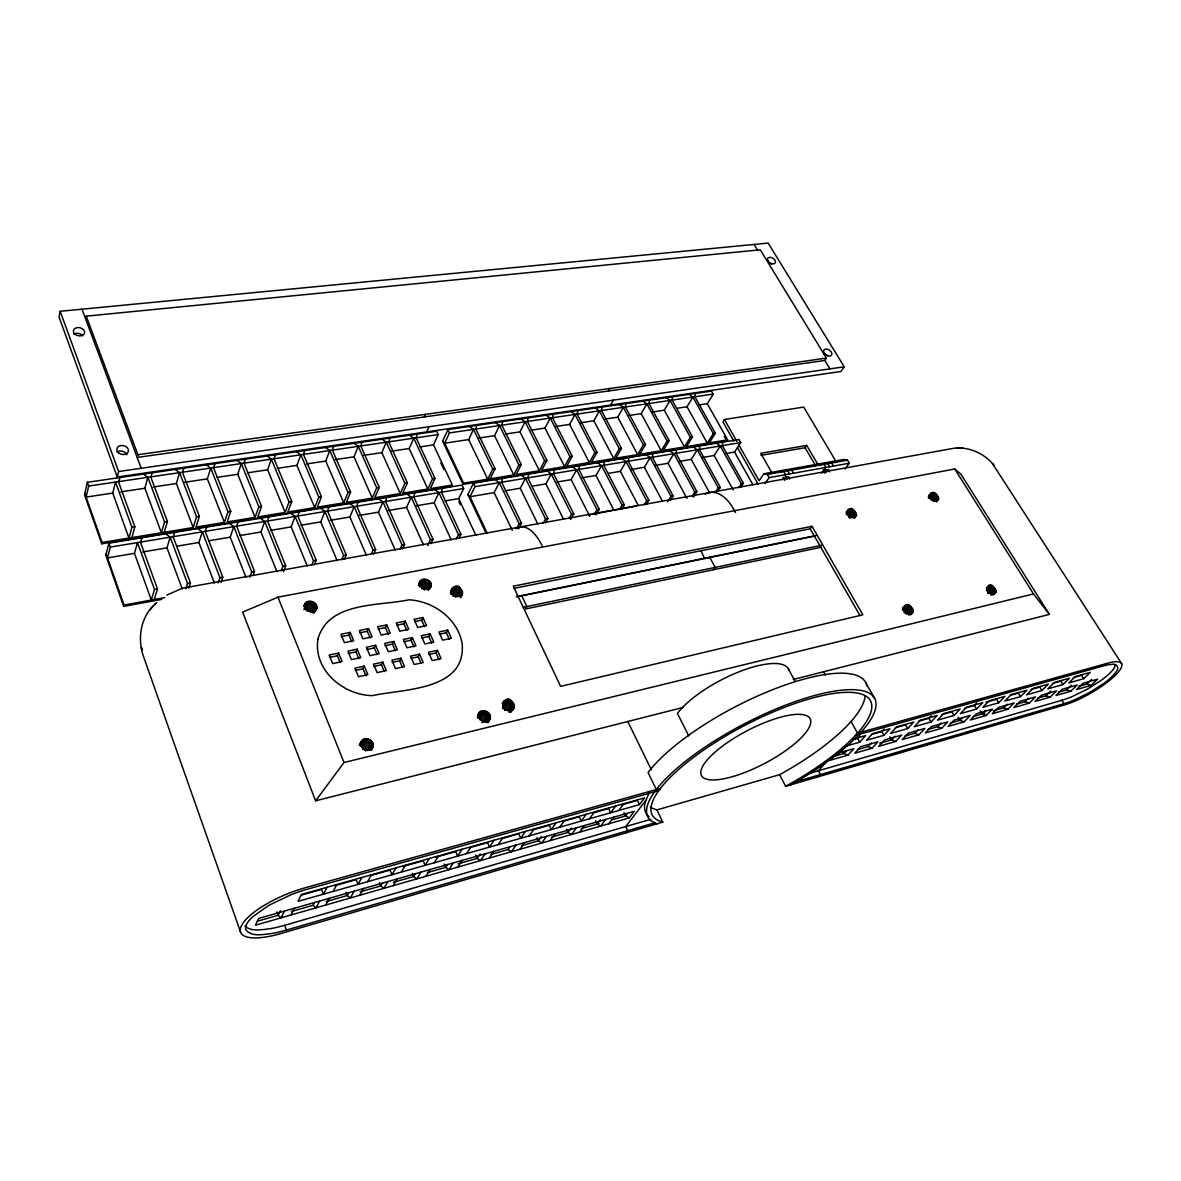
<?xml version="1.0" encoding="UTF-8"?>
<svg xmlns="http://www.w3.org/2000/svg" width="1181" height="1181" viewBox="0 0 1181 1181"><rect width="100%" height="100%" fill="white"/><g stroke="black" fill="none" stroke-linecap="round" stroke-linejoin="round"><path stroke-width="1.5" d="M431.286 585.791C431.951 578.675 419.845 576.417 418.768 584.137C421.897 579.28 430.622 582.897 429.958 588.448L431.286 585.791C429.397 592.862 417.144 587.917 420.082 581.465M371.513 749.994C375.071 742.583 361.312 737.313 359.378 745.491L362.021 740.354C366.981 735.217 377.064 742.893 371.956 748.636C367.011 753.832 356.854 746.097 362.021 740.354M316.774 608.126C317.851 600.671 304.757 598.368 303.916 606.384C307.222 601.365 316.567 604.864 315.622 610.843L316.774 608.126C314.663 615.478 301.627 610.562 305.038 603.653M996.114 592.094C989.028 572.268 980.673 600.479 996.114 592.094L993.738 594.707M938.629 499.223C932.06 480.519 923.306 506.723 938.629 499.223L936.43 501.925M913.282 611.979C906.477 591.312 896.822 620.852 913.282 611.979L911.009 614.651M722.713 442.181L722.285 445.636L743.395 483.309L740.694 487.34M856.432 515.639C850.143 496.168 840.104 523.552 856.432 515.639L854.321 518.4M699.816 445.946L699.344 449.43L720.351 487.458L717.694 491.517M695.358 393.45L694.9 396.772L715.361 433.265L709.309 442.845L727.644 439.834L707.301 403.71L713.221 394.07L711.538 391.088L447.953 429.604L442.668 441.163L463.07 484.402L726.891 441.03L727.644 439.834M676.551 449.769L676.034 453.297L696.938 491.68L693.424 497.127M672.609 396.772L672.107 400.123L692.45 436.955L686.501 446.595L707.286 443.185L713.324 433.604L715.361 433.265M652.901 453.666L652.34 457.224L673.126 495.976L670.542 500.08M649.491 400.152L648.945 403.533L669.184 440.705L663.323 450.389L684.449 446.935L690.383 437.295L692.45 436.955M628.868 457.623L628.262 461.225L648.915 500.345L646.376 504.464M1115.632 664.46L1114.229 667.988A34.101 8.547 -30 0 1 1101.607 680.064L1087.435 689.114L1071.994 696.657A44.642 11.249 -30 0 1 1061.867 700.274L808.188 773.717M626.004 403.592L625.413 407.002L645.52 444.514L639.777 454.257L661.227 450.743L667.073 441.044L669.184 440.705M604.436 461.638L603.771 465.284L624.291 504.789L621.811 508.922M602.133 407.076L601.498 410.516L621.486 448.396L615.847 458.184L637.651 454.611L643.394 444.868L645.52 444.514M60.172 311.297L59.05 317.054L117.244 477.021L841.064 371.454L844.238 366.804L768.167 243.094L60.172 311.297L118.631 471.529L117.244 477.021M579.591 465.727L578.882 469.403L599.254 509.306L596.006 514.857M577.878 410.619L577.184 414.103L597.04 452.323L591.519 462.17L613.677 458.538L619.316 448.736L621.486 448.396M554.332 469.89L553.564 473.611L573.789 513.897L570.615 519.478M85.637 319.032L86.243 316.154L760.269 249.796L826.434 358.123L824.855 360.471L137.188 457.446L137.911 454.685L86.243 316.154M553.225 414.221L552.487 417.734L572.195 456.324L566.777 466.229L589.319 462.539L594.84 452.677L597.04 452.323M528.63 474.127L527.818 477.877L547.895 518.562L545.563 522.77M98.658 353.975L99.278 351.126M528.158 417.882L527.361 421.44L546.936 460.398L541.636 470.363L564.548 466.598L569.951 456.693L572.195 456.324M502.501 478.423L501.63 482.217L521.544 523.316L518.503 528.955M87.394 482.291L84.486 494.736L101.728 543.821L451.733 486.277L452.338 485.007L433.53 444.868L438.195 434.564L436.63 431.257L87.394 482.291L88.708 486.026L86.11 497.083L112.756 493.082L115.531 482.084L131.903 527.243L128.965 538.064L112.756 493.082M502.678 421.602L501.836 425.204L521.234 464.532L516.067 474.555L539.363 470.732L544.648 460.767L546.936 460.398M476.77 425.396L475.854 429.028L495.105 468.754L490.056 478.822M101.728 543.821L102.083 542.478L84.796 493.363M475.84 535.185L458.715 498.618L463.631 488.521L462.022 485.081L108.932 543.201L105.788 555.365L123.71 606.37L161.827 599.372M108.932 543.201L110.32 547.098L107.501 557.904L134.472 553.343L137.468 542.596L154.49 589.511L151.316 600.066L134.472 553.343M442.403 488.314L441.399 492.197L460.915 534.255L458.774 538.536M414.767 492.861L413.704 496.788L433.014 539.274L430.932 543.585M147.861 477.316L164.543 521.987L161.384 532.749L144.864 488.255L147.861 477.316L143.447 474.098M131.888 537.591L134.855 526.77L118.44 481.656L120.196 477.493M417.203 434.091L416.17 437.811L435.007 478.423L430.283 488.624L452.338 485.007M514.06 707.877C508.657 682.972 491.975 718.919 514.06 707.877L512.539 710.386C514.768 704.791 506.442 699.447 502.205 703.64L503.711 701.115M123.71 606.37L124.079 605.056L106.142 554.037M386.63 497.496L385.508 501.467L404.611 544.397L402.603 548.737M489.229 720.233L487.723 722.742L490.366 717.782C491.355 711.228 479.885 707.581 478.379 714.726C477.36 721.296 488.89 724.957 490.366 717.782M389.819 438.092L388.726 441.856L407.371 482.881L402.78 493.141L427.832 489.037L432.556 478.822L413.734 438.166L409.586 435.213M102.083 542.478L193.197 527.523L176.397 483.516L179.586 472.651L175.201 469.462M164.262 532.277L167.422 521.53L150.725 476.903L152.379 472.799M182.228 588.92L166.993 547.851L170.197 537.163L165.694 533.856M357.991 502.205L356.795 506.221L375.691 549.623L373.757 553.978M154.283 599.52L157.472 588.965L140.421 542.094L142.163 537.739M361.962 442.166L360.796 445.96L379.249 487.413L374.805 497.732L400.3 493.555L404.876 483.28L386.246 442.211L382.068 439.229M328.835 507.003L327.565 511.078L346.24 554.922L344.365 559.307M183.985 468.178L182.391 472.238L199.382 516.377L196.016 527.066L224.42 522.401L207.354 478.866L210.735 468.06L206.38 464.901M193.197 527.523L196.548 516.835L179.586 472.651M333.603 446.315L332.378 450.153L350.609 492.019L346.343 502.397L372.281 498.146L376.695 487.812L358.271 446.329L354.079 443.318M462.302 594.353C457.756 571.073 440.705 604.318 462.302 594.353L460.738 597.35M214.396 583.074L198.895 542.478L202.32 531.834L197.847 528.571M185.83 588.802L187.528 583.547L170.197 537.163M188.753 588.271L190.451 583.015L173.105 536.676L174.744 532.38M299.147 511.89L297.804 516.008L316.242 560.34L314.441 564.739M215.001 463.646L213.495 467.661L230.753 511.329L227.195 521.943L255.081 517.381L237.75 474.29L241.308 463.557L236.997 460.428M224.42 522.401L227.977 511.772L210.735 468.06M304.742 450.522L303.458 454.405L321.453 496.714L317.349 507.151L343.76 502.826L348.026 492.433L329.809 450.522L325.587 447.481M268.914 516.879L267.496 521.028L285.684 565.847L283.396 571.752M245.958 577.347L230.221 537.193L233.823 526.608L229.394 523.375M218.131 582.927L219.932 577.701L202.32 531.834M220.995 582.41L222.796 577.184L205.154 531.361L206.734 527.11M275.365 454.818L274.007 458.745L291.781 501.497L287.839 511.993L314.736 507.594L318.826 497.142L300.845 454.788L296.579 451.718M245.456 459.188L244.024 463.159L261.547 506.369L257.798 516.924L285.182 512.436L267.6 469.802L271.35 459.143L267.054 456.043M238.104 521.943L236.613 526.15L254.535 571.471L253.265 574.926M255.081 517.381L258.816 506.811L241.308 463.557M276.93 571.722L260.957 531.996L264.751 521.485L260.351 518.282M249.826 577.169L251.715 571.973L233.823 526.608M314.736 507.594L296.918 465.403L300.845 454.788M285.182 512.436L289.094 501.925L271.35 459.143M307.252 566.009L291.146 526.903L295.117 516.451L290.747 513.277M281.211 570.777L282.909 566.349L264.751 521.485M343.76 502.826L325.735 461.062L329.809 450.522M337.102 560.576L320.774 521.899L324.923 511.506L320.582 508.361M372.281 498.146L354.034 456.811L358.271 446.329M311.74 565.227L313.526 560.827L295.117 516.451M304.801 605.336L305.923 602.605M303.901 609.603L307.119 601.823M305.333 609.13L308.551 601.35M306.204 610.695L310.131 601.232M307.813 610.931L311.754 601.483M309.348 611.522L313.29 602.074M366.405 555.262L349.886 516.998L354.197 506.649L349.886 503.549M310.692 612.408L314.648 602.96M312.478 611.847L315.74 604.082M313.231 613.146L316.493 605.381M314.279 612.836L316.833 606.754M400.3 493.555L381.847 452.633L386.246 442.211M341.722 559.794L343.582 555.41L324.923 511.506M463.07 484.402L463.616 483.162L444.72 443.185L442.668 441.163M395.192 550.036L378.466 512.17L382.954 501.895L378.673 498.81M427.832 489.037L409.187 448.529L413.734 438.166M424.407 416.937L425.544 414.339M371.144 554.45L373.078 550.095L354.197 506.649M426.725 431.877L429.013 426.74M340.158 662.556L337.367 655.75L338.578 653.078L329.174 655.056L332.658 663.604L342.077 661.596L338.578 653.078M423.462 544.899L406.559 507.431L411.195 497.201L406.943 494.145M351.761 641.741L348.986 635.053L350.196 632.381L340.94 634.271L344.409 642.671L353.68 640.752L350.196 632.381M447.953 429.604L449.444 432.91L444.72 443.185L468.665 439.583L473.507 429.367L469.433 426.459M400.034 549.195L402.042 544.869L382.954 501.895M358.773 658.585L355.968 651.823L357.193 649.166L347.908 651.115L351.421 659.603L360.722 657.625L357.193 649.166M370.111 637.932L367.306 631.289L368.561 628.617L359.408 630.492L362.907 638.832L372.074 636.943L368.561 628.617M451.231 539.865L434.15 502.766L438.933 492.61L434.726 489.584M365.977 675.872L363.01 668.756L364.265 666.128L354.95 668.136L358.507 676.713L367.822 674.676L364.265 666.128M377.182 654.658L374.347 647.941L375.602 645.298L366.42 647.232L369.963 655.662L379.16 653.698L375.602 645.298M388.254 634.167L385.434 627.569L386.704 624.911L377.654 626.757L381.183 635.053L390.247 633.164L386.704 624.911M427.729 545.474L430.489 539.732L411.195 497.201M418.369 585.333L420.849 580.462M419.019 585.687L421.942 579.709M384.312 671.546L381.448 664.77L382.733 662.142L373.521 664.121L377.093 672.639L386.32 670.631L382.733 662.142M419.55 586.898L423.27 579.266M395.369 650.775L392.52 644.103L393.804 641.475L384.726 643.379L388.298 651.75L397.392 649.816L393.804 641.475M463.616 483.162L513.75 474.939L494.544 435.686L499.519 425.544L495.474 422.665M421.012 586.795L424.747 579.162M406.751 630.329L403.902 623.775L405.201 621.132L396.255 622.963L399.813 631.185L408.774 629.325L405.201 621.132M421.72 588.684L426.282 579.413M485.849 532.675L467.868 494.559L473.433 483.206L738.981 439.494L740.723 442.58L734.538 452.072L726.182 453.474M423.182 589.245L427.758 579.974M473.433 483.206L474.983 486.631L470.008 496.714L487.207 533.118M424.496 590.101L429.072 580.831M426.385 589.54L430.15 581.923M427.95 589.127L430.903 583.163M428.334 590.441L431.286 584.492M456.294 538.979L458.435 534.698L438.933 492.61M473.507 429.367L492.743 469.123L487.709 479.206L468.665 439.583M402.544 667.545L399.665 660.814L400.979 658.201L391.885 660.164L395.487 668.623L404.596 666.63L400.979 658.201M413.911 646.819L411.032 640.205L412.346 637.578L403.385 639.452L406.973 647.764L415.948 645.859L412.346 637.578M424.481 626.653L421.617 620.143L422.931 617.501L414.088 619.302L417.675 627.48L426.533 625.65L422.931 617.501M359.851 744.104L361.135 741.535M360.353 745.167L363.231 739.454M361.017 746.185L364.693 738.893M539.363 470.732L520.009 431.862L525.102 421.765L521.072 418.915M361.829 747.588L366.317 738.716M280.428 910.772L278.14 915.29L257.635 921.15M362.685 749.374L367.985 738.922M512.288 530.343L494.16 492.639L499.268 482.601L495.105 479.634M364.265 749.965L369.579 739.513M365.682 750.88L370.996 740.457M284.473 911.082L281.019 917.844L278.14 915.29L276.885 911.835M367.616 750.511L372.148 741.653M450.773 590.869L452.308 587.858M369.225 750.334L372.945 743.056M450.286 593.128L453.386 587.105M411.047 658.348L418.236 656.798L419.58 654.185L423.211 662.541L414.206 664.519L410.589 656.119L419.58 654.185M370.421 750.26L373.344 744.561M421.706 637.947L428.792 636.456L430.135 633.828L433.767 642.065L424.88 643.955L421.263 635.703L430.135 633.828M450.817 594.191L454.685 586.662M371.985 748.606L373.299 746.052M452.279 594.087L456.146 586.558M513.75 474.939L518.917 464.915L499.519 425.544M453.002 595.815L457.667 586.795M454.464 596.375L459.129 587.37M290.895 915.009L294.409 908.248M455.763 597.232L460.442 588.227M531.022 430.209L545.032 428.098L550.257 418.074L546.257 415.24M457.608 596.804L461.505 589.304M459.158 596.538L462.273 590.544M460.339 596.361L462.672 591.858M460.339 597.66L462.686 593.157M504.996 490.809L520.26 488.24L525.486 478.261L521.367 475.323M439.347 634.227L446.359 632.75L447.732 630.137L451.363 638.301L442.595 640.176L438.963 631.983L447.732 630.137M428.939 654.466L436.04 652.931L437.413 650.332L441.074 658.644L432.172 660.592L428.511 652.252L437.413 650.332M555.882 426.474L569.67 424.407L574.999 414.428L571.028 411.623M291.323 911.511L313.068 905.296L314.677 902.284M516.894 527.981L519.153 523.744L521.544 523.316M319.682 901.044L316.05 907.79L313.068 905.296M327.107 887.271L323.373 894.194L321.557 889.411L301.244 895.139M531.553 486.321L545.917 483.9L551.276 473.98L547.187 471.071M789.38 479.087C791.034 474.703 783.461 477.774 782.235 479.737M649.358 792.584L645.254 801.81A127.784 38.146 -27.6 0 0 649.078 816.662M325.705 905.015L329.396 898.269M333.131 891.434L336.91 884.51M608.525 390.97L609.883 388.49M580.329 422.798L593.895 420.761L599.328 410.84L595.401 408.065M543.23 523.198L545.548 518.99L547.895 518.562M610.68 405.053L613.397 400.123M557.033 482.025L571.161 479.648L576.623 469.772L572.564 466.894M348.956 892.511L347.273 895.523L326.222 901.531M605.085 419.078L617.737 417.173L623.288 407.312L619.375 404.552M354.152 891.212L350.329 897.959L347.273 895.523L345.974 892.157M361.917 877.468L358.005 884.377L356.175 879.668L334.858 885.661M829.254 471.839C830.878 467.204 822.67 470.909 821.666 473.227M569.109 518.503L571.501 514.311L573.789 513.897M582.085 477.803L595.977 475.456L601.557 465.639L597.527 462.775M359.792 895.242L363.659 888.496M367.557 881.676L371.513 874.767M628.75 415.52L641.194 413.645L646.848 403.843L642.966 401.112M594.56 513.868L596.995 509.705L599.254 509.306M479.53 712.276L478.054 714.785C481.996 710.977 489.451 714.963 488.875 720.292M608.422 473.36L620.379 471.337L626.078 461.579L622.077 458.745M477.331 717.059L480.637 711.42M477.774 718.078L481.981 710.888M382.526 882.945L380.769 885.942L360.146 891.832M479.279 717.915L483.501 710.726M479.929 719.687L485.066 710.947M481.449 720.262L486.602 711.523M652.045 412.021L664.298 410.176L670.04 400.433L666.187 397.717M387.885 881.587L383.914 888.319L380.769 885.942L379.455 882.62M395.989 867.873L391.915 874.767L390.055 870.117L370.937 875.505M481.892 722.713L487.974 712.423M483.93 722.3L489.096 713.575M485.657 722.078L489.908 714.918M487 721.96L490.336 716.35M488.491 721.606L489.982 719.096M393.17 885.661L397.2 878.93M401.274 872.124L405.393 865.215M503.268 702.798L504.789 700.289M630.949 469.551L644.398 467.277L650.2 457.578L646.214 454.774M619.582 509.336L622.062 505.188L624.291 504.789M502.811 705.278L506.103 699.772M502.486 708.128L507.594 699.61M504.036 708.334L509.144 699.831M676.683 408.316L687.032 406.766L692.878 397.067L689.04 394.38M504.627 710.401L510.65 700.407M506.885 709.781L512.023 701.293M507.992 710.918L513.145 702.429M508.804 712.246L513.942 703.758M510.133 712.158L514.385 705.175M511.093 712.069L514.429 706.578M415.402 873.571L413.571 876.568L393.376 882.34M655.485 465.417L668.018 463.292L673.923 453.652L669.967 450.862M644.191 504.863L646.716 500.744L648.915 500.345M420.923 872.168L416.79 878.885L413.571 876.568L412.243 873.29M429.353 858.469L425.116 865.363L423.226 860.772L402.81 866.529M425.869 876.287L430.046 869.57M434.268 862.765L438.55 855.885M678.927 461.461L691.269 459.379L697.277 449.784L693.336 447.009M667.531 501.836L670.97 496.374L673.126 495.976M836.133 461.682L803.715 407.076L724.44 419.491L722.949 421.868L733.829 441.148M447.599 864.389L445.709 867.371L427.566 872.552M453.283 862.942L449.001 869.644L445.709 867.371L444.307 863.99M462.022 849.272L457.623 856.151L455.718 851.619L435.715 857.244M702.001 457.564L714.136 455.512L720.248 445.975L716.336 443.229M692.199 496.153L694.812 492.064L696.938 491.68M457.888 867.09L462.214 860.388M466.598 853.597L471.027 846.733M715.612 491.901L718.269 487.842L720.351 487.458M480.136 853.907L477.198 858.366L458.066 863.842M484.992 853.893L480.549 860.595L477.198 858.366L475.781 855.029M494.012 840.267L489.48 847.117L487.546 842.644L469.964 847.604M489.274 858.085L493.747 851.398M498.264 844.622L502.84 837.772M738.656 487.709L741.358 483.679L743.395 483.309M491.016 854.424L508.066 849.538L510.089 846.57M845.05 468.96L849.242 463.218L847.427 460.177L843.928 459.453L763.9 473.714L759.117 480.756L738.671 444.632M516.053 845.035L511.491 851.708L508.066 849.538M525.353 831.439L520.673 838.274L518.725 833.86L501.497 838.717M765.081 483.487L769.082 477.641L849.242 463.218M520.024 849.257L524.63 842.584M529.295 835.838L534.019 829.003M713.56 569.714L715.169 567.382L709.707 557.225M760.948 455.335L805.102 447.761L806.712 445.444L818.241 465.063M790.916 784.76L806.077 775.828A127.932 37.91 -27.6 0 0 855.28 738.273L861.067 732.205A127.932 37.91 -27.6 0 0 812.882 695.993A127.932 37.91 -27.6 0 0 656.326 789.513L652.178 795.448A127.932 37.91 -27.6 0 0 651.071 820.795L657.049 823.807M541.429 836.443L538.315 840.887L521.603 845.67M546.508 836.355L541.799 843.013L538.315 840.887L536.868 837.639M556.074 822.788L551.261 829.608L549.298 825.239L532.41 830.007M550.169 840.606L554.908 833.948M559.705 827.217L564.548 820.396M571.176 827.97L567.987 832.413L551.586 837.093M156.748 602.605C141.366 615.021 137.217 636.323 142.871 654.673L240.644 932.34M576.343 827.837L571.515 834.48L567.987 832.413L566.511 829.195M586.175 814.314L581.229 821.12L579.251 816.809L562.702 821.459M579.738 832.133L584.595 825.489M589.511 818.773L594.486 811.967M513.617 588.433L810.21 528.763L812.026 526.313L862.853 614.814L560.606 686.368L513.263 586.175L812.026 526.313M1049.378 614.386L960.994 474.29L954.765 468.975L277.963 597.173L242.636 612.142L315.622 800.821L343.996 762.513L1033.508 593.94L1049.378 614.386L793.307 679.444M605.617 819.496L600.671 826.124L597.069 824.087L600.347 819.673M615.685 806.003L610.621 812.779L608.614 808.527L592.788 812.986M608.717 823.807L613.692 817.193M618.741 810.491L623.834 803.7M846.246 512.141L848.342 509.365M846.172 513.174L849.301 509.011M846.26 514.503L850.453 508.952M847.486 514.724L851.678 509.173M848.711 515.226L852.918 509.675M848.814 517.352L854.07 510.428M849.818 518.282L855.088 511.358M851.649 517.957L855.871 512.421M627.273 813.739L625.605 815.938L611.935 819.835M853.213 517.691L856.373 513.528M854.453 517.396L856.565 514.636M629.252 817.916L634.315 811.303L258.639 918.449L255.332 925.225L629.252 817.916L625.605 815.938L624.04 812.631M639.438 804.615L644.605 797.854L301.554 894.46L297.952 901.398L639.438 804.615L637.415 800.408L621.9 804.778M645.712 800.526L625.738 826.552L627.702 830.701L626.048 832.856M928.532 495.872L930.717 493.156M928.355 496.906L931.617 492.817M928.34 498.205L932.695 492.757M929.506 498.426L933.876 492.979M930.687 498.913L935.072 493.466M931.824 499.622L936.193 494.189M932.798 500.523L937.183 495.09M933.581 501.556L937.965 496.123M935.19 501.275L938.482 497.201M936.518 500.965L938.718 498.249M152.762 606.576L150.164 609.662M902.638 608.126L904.912 605.454M902.476 609.056L905.886 605.041M902.505 610.297L907.038 604.952M903.745 610.503L908.292 605.159M903.878 612.334L909.562 605.661M905.074 613.101L910.758 606.429M906.107 614.076L911.806 607.418M908.071 613.869L912.633 608.54M908.602 615.05L913.164 609.721M909.975 614.902L913.4 610.902M829.151 758.704L818.403 770.765L820.455 774.588L818.566 776.685M986.475 588.02L988.837 585.392M650.273 806.992A122.735 37.187 -27.6 0 0 652.709 808.395L656.887 809.9L779.593 774.692L785.66 786.295L1064.421 704.968A41.32 10.304 -30 0 0 1114.716 675.886A41.32 10.304 -30 0 0 1107.822 663.146L857.524 733.194L855.516 735.453L1103.01 666.025A44.391 11.057 -29.9 0 1 1111.173 664.46C1115.691 662.999 1120.223 667.442 1116.399 671.399A34.131 8.488 -30 0 1 1103.763 683.445L1089.561 692.509L1074.105 700.067A44.686 11.175 -30 0 1 1063.978 703.684L796.599 781.527M986.401 589.245L989.929 585.304M986.415 590.766L991.125 585.51M987.626 591.253L992.335 585.997M987.611 593.305L993.501 586.75M846.216 751.027L844.002 753.493L831.704 757.006M854.07 739.365L857.613 738.361L859.871 735.837M989.811 592.936L994.535 587.695M990.623 594.013L995.347 588.773M991.184 595.165L995.908 589.924M848.002 755.146L853.833 748.695L836.192 753.729L830.42 760.195L848.002 755.146L844.002 753.493L842.274 750.319M845.566 746.2L859.724 742.185L865.673 735.601L853.243 739.099M992.616 594.973L996.173 591.046M857.657 749.581L868.02 746.628L871.371 742.952M871.371 734.479L881.794 731.541L884.097 729.031M872.05 748.252L877.955 741.816L860.624 746.761L854.764 753.198L872.05 748.252L868.02 746.628M883.919 735.32L889.943 728.766L872.508 733.681L866.529 740.251L883.919 735.32L881.794 731.541M895.006 736.221L891.611 739.882L879.742 743.262M895.67 741.461L901.649 735.054L884.628 739.911L878.694 746.333L895.67 741.461L891.611 739.882L889.869 736.782M907.687 728.588L913.784 722.049L896.659 726.876L890.607 733.431L907.687 728.588L905.561 724.854L895.316 727.732M904.808 736.103L914.803 733.239L918.242 729.592M918.833 721.104L928.901 718.269L931.248 715.775M918.892 734.803L924.93 728.426L908.204 733.194L902.21 739.586L918.892 734.803L914.803 733.239M931.027 721.975L937.197 715.465L920.368 720.189L914.256 726.728L931.027 721.975L928.901 718.269M927.764 729.533L937.596 726.728L941.065 723.097M941.715 728.249L947.812 721.901L931.366 726.581L925.313 732.958L941.715 728.249L937.596 726.728M953.982 715.465L960.197 708.984L943.678 713.634L937.493 720.144L953.982 715.465L951.842 711.803L941.951 714.594M962.338 717.9L959.991 720.321L950.336 723.082M964.656 708.201L974.384 705.456L976.776 702.99M964.139 721.827L970.295 715.479L954.145 720.085L948.018 726.448L964.139 721.827L959.991 720.321L958.145 717.162M976.525 709.072L982.813 702.606L966.575 707.183L960.33 713.664L976.525 709.072L974.384 705.456M980.156 710.888L982.016 714.018L985.559 710.416M986.194 715.494L992.409 709.176L976.525 713.708L970.339 720.041L986.194 715.494L982.016 714.018M998.698 702.798L1005.031 696.347L989.073 700.85L982.769 707.316L998.698 702.798L996.543 699.211L985.928 702.208M993.295 710.8L1003.673 707.832L1007.245 704.23M1007.865 709.264L1014.139 702.975L998.521 707.434L992.291 713.737L1007.865 709.264L1003.673 707.832M1020.487 696.628L1026.88 690.206L1011.187 694.62L1004.824 701.056L1020.487 696.628L1018.332 693.07L1009.637 695.52M1016.472 704.171L1024.975 701.735L1028.577 698.163M1029.197 703.153L1035.516 696.879L1020.163 701.263L1013.874 707.552L1029.197 703.153L1024.975 701.735M1041.908 690.545L1048.359 684.153L1032.932 688.493L1026.51 694.915L1041.908 690.545L1039.752 687.032L1031.19 689.438M1037.568 698.148L1045.923 695.757L1050.765 690.988M1050.16 697.13L1056.537 690.885L1041.435 695.196L1035.087 701.455L1050.16 697.13L1045.923 695.757M1062.974 684.581L1069.469 678.204L1054.293 682.485L1047.827 688.863L1062.974 684.581L1060.818 681.097L1052.404 683.474M1058.309 692.214L1066.532 689.866L1071.403 685.113M1070.783 691.21L1077.205 684.995L1062.354 689.232L1055.962 695.476L1070.783 691.21L1066.532 689.866M1083.7 678.706L1090.24 672.358L1075.315 676.565L1068.805 682.928L1083.7 678.706L1081.53 675.266L1073.263 677.599M1078.711 686.382L1086.8 684.065L1091.716 679.341M1091.082 685.393L1097.548 679.193L1082.933 683.356L1076.496 689.571L1091.082 685.393L1086.8 684.065M154.637 604.569L155.626 603.653M166.713 595.15L181.741 588.507M779.593 774.692L788.849 769.451A122.735 37.187 -27.6 0 0 865.097 696.052M785.66 786.295L794.961 781.04A123.178 36.493 -27.6 0 0 865.835 696.052A123.178 36.493 -27.6 0 0 723.052 737.579A123.178 36.493 -27.6 0 0 658.644 820.677L662.807 822.124L656.887 809.9M780.582 472.016L782.855 470.939M820.647 464.856L821.769 464.251M588.669 515.462L590.264 514.916M662.807 822.124L280.916 933.521A55.566 17.567 -22.8 0 1 241.633 925.358A55.566 17.567 -22.8 0 1 304.521 887.979L660.4 788.377L658.614 790.68L307.813 889.086A59.537 18.734 -22.8 0 0 290.954 894.77L268.722 905.399L252.483 916.943A46 14.541 -22.7 0 0 246.091 930.141C252.07 937.227 263.156 934.304 271.187 933.61A59.936 19.029 -22.8 0 0 286.422 930.067L654.525 822.891M244.939 926.155C251.568 931.942 261.518 929.595 269.46 928.812A59.862 19.147 -22.8 0 0 284.695 925.299L650.864 819.274M581.214 828.619L599.077 823.511M973.233 716.542L985.072 713.147M592.286 514.311L635.924 506.118M315.622 800.821L682.972 707.478M355.26 670.439L363.01 668.756M373.786 666.424L381.448 664.77M392.092 662.452L399.665 660.814M329.558 657.389L337.367 655.75M348.233 653.447L355.968 651.823M366.701 649.55L374.347 647.941M384.962 645.697L392.52 644.103M403.872 641.711L411.032 640.205M523.272 607.3L821.356 545.312M821.445 547.202L525.486 608.953L526.874 606.547L521.677 595.593M516.274 596.685L816.278 535.48M814.314 536.159L517.234 596.789L516.879 596.065M341.279 636.633L348.986 635.053M359.688 632.854L367.306 631.289M378.2 629.045L385.434 627.569M396.757 625.236L403.902 623.775M414.546 621.59L421.617 620.143M124.079 605.056L164.823 597.586M182.715 588.182L953.746 448.278C969.188 446.403 985.087 453.696 994.491 465.934M154.49 589.511L157.472 588.965M187.528 583.547L190.451 583.015M219.932 577.701L222.796 577.184M251.715 571.973L254.535 571.471M282.909 566.349L285.684 565.847M313.526 560.827L316.242 560.34M343.582 555.41L346.24 554.922M373.078 550.095L375.691 549.623M402.042 544.869L404.611 544.397M430.489 539.732L433.014 539.274M458.435 534.698L460.915 534.255M763.9 473.714L767.296 474.496L847.427 460.177M806.712 445.444L760.741 453.283L772.167 473.286M142.635 551.97L166.993 547.851M177.135 546.153L198.895 542.478M208.845 540.795L230.221 537.193M239.979 535.539L260.957 531.996M270.552 530.387L291.146 526.903M301.007 525.235L320.774 521.899M330.459 520.275L349.886 516.998M359.393 515.388L378.466 512.17M387.826 510.591L406.559 507.431M416.229 505.793L434.15 502.766M445.104 500.921L458.715 498.618M494.16 492.639L470.008 496.714L467.868 494.559M110.32 547.098L463.631 488.521M474.983 486.631L740.723 442.58M131.903 527.243L134.855 526.77M164.543 521.987L167.422 521.53M196.548 516.835L199.382 516.377M227.977 511.772L230.753 511.329M258.816 506.811L261.547 506.369M289.094 501.925L291.781 501.497M318.826 497.142L321.453 496.714M348.026 492.433L350.609 492.019M376.695 487.812L379.249 487.413M404.876 483.28L407.371 482.881M432.556 478.822L435.007 478.423M492.743 469.123L495.105 468.754M518.917 464.915L521.234 464.532M120.802 491.872L144.864 488.255M153.087 487.015L176.397 483.516M184.472 482.306L207.354 478.866M217.009 477.404L237.75 474.29M247.685 472.799L267.6 469.802M277.358 468.34L296.918 465.403M306.514 463.956L325.735 461.062M335.153 459.645L354.034 456.811M363.778 455.349L381.847 452.633M391.428 451.186L409.187 448.529M420.052 446.89L433.53 444.868M478.246 438.136L494.544 435.686M505.748 434.003L520.009 431.862M699.004 404.965L707.301 403.71M88.708 486.026L438.195 434.564M449.444 432.91L713.221 394.07M118.631 471.529L844.238 366.804M137.911 454.685L826.434 358.123M783.948 470.658L784.878 470.584M823.939 463.528L825.549 463.572M993.354 464.487L992.409 463.498L1121.684 663.692M954.765 468.975L1033.508 593.94M1061.867 700.274L1063.978 703.684M754.098 244.437L757.892 250.652M824.855 360.471L829.977 368.871M831.616 462.996L833.432 466.067M827.822 463.675L829.638 466.746M824.028 464.354L825.829 467.425M825.002 468.798L826.803 471.854M823.984 469.507L825.77 472.562M822.877 470.097L824.663 473.153M805.102 447.761L815.717 465.845M791.669 470.141L793.47 473.256M787.771 470.835L789.558 473.95M783.859 471.544L785.645 474.659M785.173 475.987L786.959 479.087M783.003 477.316L784.789 480.416M810.21 528.763L860.004 615.596M767.296 474.496L769.082 477.641M724.44 419.491L736.9 441.487M737.461 447.569L758.335 484.52M865.584 682.382L874.619 698.384M734.538 452.072L752.902 484.682M724.248 436.335L726.891 441.03M692.878 397.067L713.324 433.604M720.248 445.975L741.358 483.679M687.032 406.766L707.286 443.185M714.136 455.512L733.298 489.967M735.512 512.51L733.829 509.469A42.058 23.576 78.7 0 0 705.175 494.293M823.556 671.768L825.312 674.927M851.073 721.502L857.524 733.194M857.613 738.361L859.724 742.185M670.04 400.433L690.383 437.295M697.277 449.784L718.269 487.842M664.298 410.176L684.449 446.935M691.269 459.379L709.456 492.566M646.848 403.843L667.073 441.044M673.923 453.652L694.812 492.064M788.081 668.357L795.093 681.26M641.194 413.645L661.227 450.743M668.018 463.292L686.973 498.397M704.732 558.524L704.363 557.845A44.538 25.052 78.7 0 1 701.204 551.025M623.288 407.312L643.394 444.868M650.2 457.578L670.97 496.374M617.737 417.173L637.651 454.611M644.398 467.277L662.379 501.113M599.328 410.84L619.316 448.736M626.078 461.579L646.716 500.744M593.895 420.761L613.677 458.538M620.379 471.337L638.257 505.483M574.999 414.428L594.84 452.677M601.557 465.639L622.062 505.188M569.67 424.407L589.319 462.539M595.977 475.456L613.84 510.133M550.257 418.074L569.951 456.693M576.623 469.772L596.995 509.705M545.032 428.098L564.548 466.598M571.161 479.648L589.703 516.245M688.73 735.881L677.436 713.427A65.088 21.406 -27.6 0 1 740.044 671.428A65.088 21.406 -27.6 0 1 788.982 670.262M525.102 421.765L544.648 460.767M551.276 473.98L571.501 514.311M545.917 483.9L563.544 519.256M525.486 478.261L545.548 518.99M520.26 488.24L537.739 523.951M627.805 721.502L651.351 769.805M656.326 789.513L648.074 772.522A127.327 38.87 -27.6 0 1 772.536 689.719A127.327 38.87 -27.6 0 1 866.854 685.999M499.268 482.601L519.153 523.744M440.793 462.893L443.923 469.566M458.848 501.453L460.413 504.789M595.519 820.751L597.069 824.087M446.359 632.75L449.252 639.275M428.792 636.456L431.685 643.025M436.04 652.931L438.963 659.574M418.236 656.798L421.145 663.471M277.963 597.173L343.996 762.513M81.976 309.186L141.218 468.281M284.695 925.299L286.422 930.067M141.927 650.362L141.44 647.528L141.661 648.841M515.876 528.704A44.848 21.11 79.1 0 1 542.109 545.696M117.022 452.043A5.89 4.473 12 0 1 126.839 454.744M73.783 334.12A5.728 4.104 11.9 0 1 82.7 335.803M823.511 353.724A4.547 2.938 33.1 0 1 827.512 355.821M768.624 262.389A4.399 2.761 30.8 0 1 771.473 264.19M317.999 638.965C312.876 669.789 343.302 695.21 372.31 695.624C403.312 688.848 466.953 690.752 462.081 643.143C457.431 618.386 433.309 601.188 408.966 599.8C379.012 606.281 328.392 601.35 317.999 638.965M958.869 448.012L957.141 447.939L960.832 448.116L958.869 448.012M962.736 448.219L959.193 448.027L962.736 448.219M732.958 776.522A61.294 18.542 -27.6 0 0 810.55 719.834A61.294 18.542 -27.6 0 0 723.894 745.078A61.294 18.542 -27.6 0 0 732.958 776.522M118.587 452.943A5.92 4.488 12.1 0 0 128.33 451.585A5.92 4.488 12.1 0 0 120.964 445.532A5.92 4.488 12.1 0 0 118.587 452.943M75.038 334.282A5.757 4.119 12 0 0 84.53 333.293A5.757 4.119 12 0 0 77.474 327.565A5.757 4.119 12 0 0 75.038 334.282M824.19 353.03A4.562 2.938 33.1 0 0 831.365 355.274A4.562 2.938 33.1 0 0 827.689 349.281A4.562 2.938 33.1 0 0 824.19 353.03M767.945 260.971A4.414 2.761 30.8 0 0 774.957 263.245A4.414 2.761 30.8 0 0 771.488 257.606A4.414 2.761 30.8 0 0 767.945 260.971"/></g></svg>
